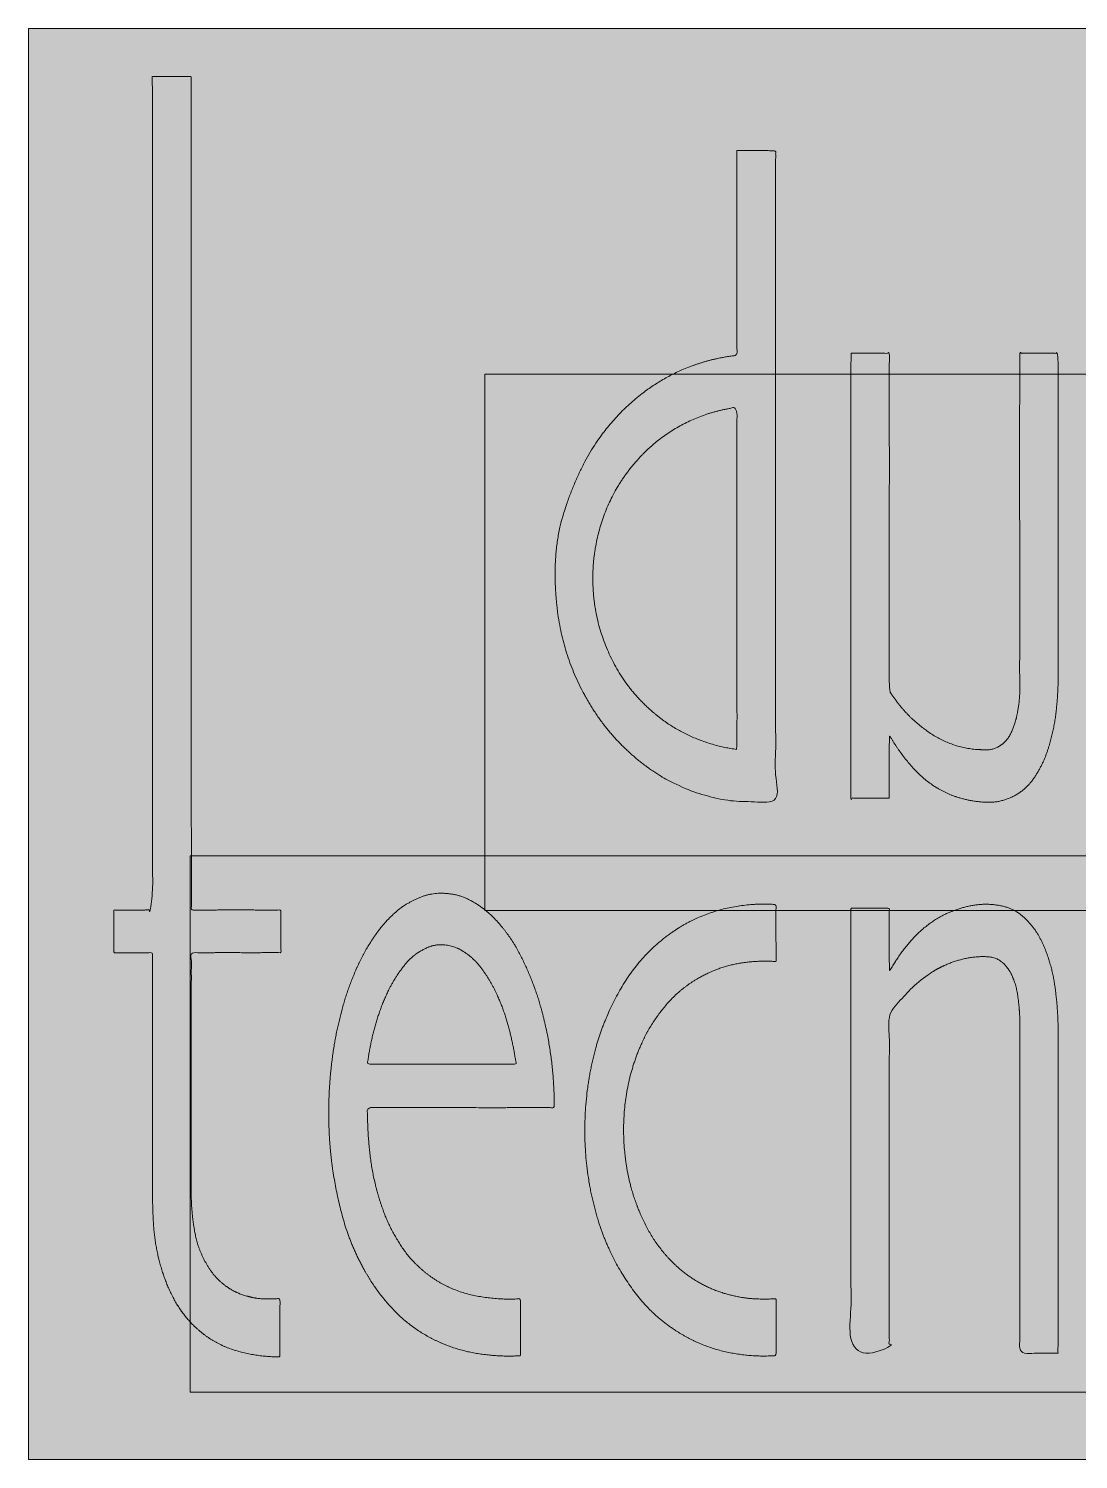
# Model space of a CAD drawing. Header units: millimetres. Extents: x 36 to 196, y -67 to 29.
# Drawn here: x 65.88 to 80.56, y -33.93 to -13.93 of the extents above; entities that cross this region are included whole.
import ezdxf

# ---------------------------------------------------------------- set-up
doc = ezdxf.new("R2010")
doc.units = ezdxf.units.MM
doc.header["$LTSCALE"] = 20
doc.layers.add('Ontwerplaag-1', color=7, linetype='Continuous')

msp = doc.modelspace()

# ---------------------------------------------------------------- hatches: boundary and pattern name
at = {"layer": 'Ontwerplaag-1', "linetype": 'Continuous', "lineweight": 5, "transparency": 33554687}
h = msp.add_hatch(color=256, dxfattribs=at)
h.set_gradient(color1=(255, 0, 0), color2=(255, 0, 0))
h.paths.add_polyline_path([(85.885, -32.992), (68.145, -32.992), (68.145, -25.492), (72.262, -25.492), (72.262, -26.259), (85.885, -26.259), (85.885, -32.992), (93.978, -32.992), (93.978, -25.492), (88.095, -25.492), (88.095, -18.759), (85.885, -18.759), (85.885, -13.931), (65.885, -13.931), (65.885, -33.931), (85.885, -33.931)])
h.paths.add_polyline_path([(85.885, -26.259), (85.885, -25.492), (72.262, -25.492), (72.262, -18.759), (85.885, -18.759), (85.885, -25.492), (88.095, -25.492), (88.095, -26.259)])
at = {"layer": 'Ontwerplaag-1', "linetype": 'Continuous', "lineweight": 0, "true_color": 0xcccccb, "transparency": 33554687}
for points in [[(68.158, -14.607), (68.158, -14.971), (68.158, -16.336), (68.158, -17.7), (68.158, -19.065), (68.158, -20.43), (68.158, -21.794), (68.159, -23.159), (68.159, -24.524), (68.16, -25.889), (68.16, -26.252), (68.199, -26.252), (68.345, -26.252), (68.492, -26.251), (68.639, -26.251), (68.785, -26.251), (68.932, -26.251), (69.079, -26.251), (69.226, -26.252), (69.373, -26.252), (69.412, -26.252), (69.412, -26.847), (69.373, -26.847), (69.226, -26.847), (69.079, -26.848), (68.932, -26.848), (68.785, -26.848), (68.639, -26.848), (68.492, -26.848), (68.345, -26.848), (68.199, -26.849), (68.16, -26.849), (68.16, -26.954), (68.159, -27.349), (68.159, -27.744), (68.158, -28.139), (68.158, -28.534), (68.158, -28.929), (68.158, -29.324), (68.158, -29.719), (68.158, -30.113), (68.158, -30.219), (68.158, -30.253), (68.159, -30.384), (68.169, -30.514), (68.187, -30.641), (68.213, -30.766), (68.247, -30.889), (68.289, -31.01), (68.339, -31.129), (68.398, -31.245), (68.418, -31.275), (68.429, -31.292), (68.478, -31.353), (68.531, -31.41), (68.588, -31.462), (68.648, -31.508), (68.712, -31.55), (68.78, -31.587), (68.852, -31.619), (68.928, -31.646), (68.948, -31.651), (68.962, -31.655), (69.014, -31.665), (69.066, -31.673), (69.119, -31.68), (69.172, -31.685), (69.225, -31.688), (69.278, -31.689), (69.331, -31.688), (69.385, -31.686), (69.399, -31.685), (69.399, -31.71), (69.399, -31.805), (69.399, -31.901), (69.398, -31.996), (69.398, -32.091), (69.398, -32.186), (69.398, -32.281), (69.398, -32.377), (69.397, -32.472), (69.397, -32.497), (69.36, -32.497), (69.216, -32.491), (69.075, -32.475), (68.939, -32.449), (68.806, -32.412), (68.677, -32.366), (68.551, -32.309), (68.43, -32.243), (68.312, -32.166), (68.283, -32.142), (68.256, -32.119), (68.163, -32.023), (68.078, -31.922), (68.001, -31.817), (67.932, -31.707), (67.87, -31.594), (67.816, -31.476), (67.769, -31.354), (67.731, -31.227), (67.722, -31.194), (67.712, -31.158), (67.686, -31.023), (67.664, -30.887), (67.646, -30.75), (67.632, -30.614), (67.622, -30.477), (67.616, -30.339), (67.614, -30.201), (67.616, -30.063), (67.616, -30.026), (67.616, -29.927), (67.617, -29.554), (67.617, -29.182), (67.617, -28.809), (67.617, -28.437), (67.617, -28.065), (67.617, -27.692), (67.617, -27.32), (67.616, -26.948), (67.616, -26.849), (67.077, -26.849), (67.077, -26.252), (67.094, -26.252), (67.157, -26.252), (67.221, -26.252), (67.284, -26.252), (67.347, -26.251), (67.41, -26.251), (67.474, -26.251), (67.537, -26.251), (67.599, -26.25), (67.616, -26.25), (67.616, -25.939), (67.617, -24.773), (67.617, -23.607), (67.617, -22.441), (67.617, -21.275), (67.617, -20.108), (67.617, -18.942), (67.617, -17.775), (67.616, -16.608), (67.616, -16.297), (67.616, -16.244), (67.617, -16.074), (67.617, -15.915), (67.618, -15.766), (67.618, -15.628), (67.618, -15.501), (67.618, -15.383), (67.618, -15.277), (67.617, -15.181), (67.617, -15.094), (67.616, -15.014), (67.616, -14.941), (67.615, -14.876), (67.615, -14.818), (67.614, -14.768), (67.614, -14.725), (67.613, -14.689), (67.613, -14.66), (67.612, -14.635), (67.612, -14.614), (67.612, -14.599), (67.612, -14.588), (67.611, -14.581), (67.611, -14.58), (67.612, -14.583), (67.612, -14.588), (67.612, -14.592), (67.613, -14.596), (67.615, -14.598), (67.617, -14.6), (67.619, -14.601), (67.621, -14.601), (67.624, -14.6), (67.626, -14.599), (67.628, -14.598), (67.629, -14.598), (67.629, -14.597), (67.628, -14.597), (67.627, -14.597), (67.624, -14.597), (67.621, -14.597), (67.62, -14.597), (67.623, -14.598), (67.631, -14.598), (67.643, -14.598), (67.659, -14.599), (67.68, -14.599), (67.705, -14.599), (67.735, -14.599), (67.767, -14.599), (67.798, -14.6), (67.829, -14.6), (67.859, -14.6), (67.888, -14.6), (67.917, -14.6), (67.945, -14.6), (67.972, -14.6), (67.998, -14.6), (68.022, -14.6), (68.044, -14.6), (68.064, -14.6), (68.081, -14.6), (68.097, -14.6), (68.11, -14.6), (68.121, -14.6), (68.13, -14.6), (68.138, -14.601), (68.144, -14.601), (68.148, -14.601), (68.151, -14.601), (68.152, -14.601), (68.152, -14.602), (68.15, -14.602), (68.148, -14.602), (68.147, -14.603), (68.146, -14.603), (68.147, -14.604), (68.148, -14.604), (68.15, -14.605), (68.153, -14.606)], [(75.786, -15.635), (75.786, -15.707), (75.786, -16.047), (75.785, -16.388), (75.785, -16.728), (75.785, -17.068), (75.785, -17.408), (75.786, -17.748), (75.786, -18.088), (75.786, -18.428), (75.786, -18.499), (75.752, -18.503), (75.591, -18.529), (75.433, -18.565), (75.278, -18.609), (75.128, -18.661), (74.98, -18.723), (74.837, -18.793), (74.697, -18.872), (74.561, -18.96), (74.533, -18.979), (74.493, -19.009), (74.369, -19.109), (74.255, -19.209), (74.15, -19.308), (74.054, -19.407), (73.967, -19.506), (73.889, -19.604), (73.821, -19.701), (73.761, -19.798), (73.708, -19.893), (73.658, -19.987), (73.611, -20.078), (73.568, -20.168), (73.528, -20.255), (73.491, -20.34), (73.458, -20.424), (73.428, -20.505), (73.413, -20.551), (73.39, -20.623), (73.332, -20.86), (73.287, -21.088), (73.256, -21.307), (73.238, -21.516), (73.234, -21.716), (73.243, -21.907), (73.265, -22.088), (73.301, -22.26), (73.345, -22.424), (73.392, -22.581), (73.442, -22.732), (73.495, -22.877), (73.551, -23.015), (73.611, -23.147), (73.673, -23.273), (73.739, -23.392), (73.781, -23.456), (73.808, -23.498), (73.86, -23.571), (73.916, -23.646), (73.977, -23.721), (74.042, -23.797), (74.111, -23.874), (74.184, -23.952), (74.261, -24.031), (74.343, -24.111), (74.431, -24.19), (74.529, -24.266), (74.637, -24.337), (74.755, -24.406), (74.882, -24.471), (75.019, -24.532), (75.165, -24.589), (75.322, -24.644), (75.372, -24.657), (75.395, -24.664), (75.507, -24.688), (75.619, -24.707), (75.732, -24.722), (75.845, -24.733), (75.959, -24.739), (76.073, -24.741), (76.187, -24.738), (76.302, -24.731), (76.326, -24.729), (76.326, -24.502), (76.325, -23.424), (76.325, -22.345), (76.325, -21.266), (76.325, -20.187), (76.326, -19.108), (76.326, -18.029), (76.326, -16.95), (76.327, -15.871), (76.327, -15.643), (76.314, -15.642), (76.25, -15.639), (76.185, -15.637), (76.121, -15.636), (76.057, -15.635), (75.993, -15.634), (75.928, -15.634), (75.864, -15.634), (75.8, -15.635)], [(77.38, -18.468), (77.915, -18.468), (77.915, -18.574), (77.915, -19.13), (77.916, -19.687), (77.916, -20.244), (77.916, -20.8), (77.916, -21.357), (77.915, -21.913), (77.915, -22.47), (77.915, -23.026), (77.915, -23.132), (77.915, -23.138), (77.915, -23.147), (77.917, -23.157), (77.919, -23.167), (77.922, -23.177), (77.926, -23.188), (77.93, -23.199), (77.935, -23.21), (77.941, -23.221), (77.948, -23.233), (77.955, -23.246), (77.963, -23.258), (77.972, -23.272), (77.982, -23.286), (77.992, -23.3), (78.004, -23.315), (78.016, -23.331), (78.018, -23.335), (78.036, -23.358), (78.068, -23.398), (78.104, -23.44), (78.143, -23.483), (78.185, -23.527), (78.23, -23.572), (78.278, -23.619), (78.329, -23.666), (78.384, -23.715), (78.443, -23.763), (78.509, -23.807), (78.582, -23.848), (78.662, -23.885), (78.748, -23.919), (78.842, -23.949), (78.942, -23.975), (79.05, -23.998), (79.08, -24.002), (79.088, -24.003), (79.104, -24.004), (79.12, -24.006), (79.138, -24.008), (79.156, -24.01), (79.176, -24.012), (79.196, -24.013), (79.217, -24.015), (79.24, -24.017), (79.263, -24.018), (79.287, -24.017), (79.312, -24.014), (79.337, -24.008), (79.364, -24), (79.391, -23.99), (79.42, -23.978), (79.449, -23.964), (79.456, -23.959), (79.465, -23.954), (79.504, -23.92), (79.54, -23.884), (79.572, -23.845), (79.601, -23.804), (79.626, -23.76), (79.647, -23.714), (79.664, -23.666), (79.678, -23.615), (79.68, -23.606), (79.686, -23.585), (79.694, -23.547), (79.701, -23.508), (79.708, -23.465), (79.714, -23.421), (79.72, -23.375), (79.724, -23.327), (79.729, -23.276), (79.732, -23.224), (79.735, -23.169), (79.737, -23.11), (79.739, -23.048), (79.74, -22.982), (79.74, -22.913), (79.74, -22.841), (79.739, -22.765), (79.738, -22.686), (79.738, -22.664), (79.738, -22.569), (79.738, -22.068), (79.737, -21.568), (79.737, -21.067), (79.737, -20.566), (79.738, -20.066), (79.738, -19.565), (79.739, -19.064), (79.74, -18.563), (79.74, -18.468), (79.752, -18.468), (79.816, -18.468), (79.879, -18.468), (79.943, -18.468), (80.006, -18.468), (80.07, -18.468), (80.134, -18.468), (80.197, -18.468), (80.261, -18.468), (80.273, -18.468), (80.273, -18.567), (80.274, -19.088), (80.274, -19.609), (80.275, -20.13), (80.275, -20.651), (80.275, -21.172), (80.275, -21.693), (80.275, -22.214), (80.275, -22.735), (80.275, -22.834), (80.276, -22.862), (80.277, -23.012), (80.273, -23.161), (80.262, -23.31), (80.246, -23.457), (80.224, -23.604), (80.196, -23.75), (80.162, -23.896), (80.122, -24.04), (80.112, -24.067), (80.106, -24.083), (80.095, -24.112), (80.082, -24.143), (80.068, -24.174), (80.053, -24.207), (80.037, -24.242), (80.019, -24.278), (80, -24.315), (79.98, -24.354), (79.957, -24.393), (79.93, -24.432), (79.897, -24.47), (79.86, -24.508), (79.819, -24.545), (79.772, -24.582), (79.721, -24.618), (79.666, -24.653), (79.649, -24.662), (79.633, -24.67), (79.601, -24.683), (79.567, -24.695), (79.532, -24.705), (79.494, -24.715), (79.454, -24.723), (79.411, -24.731), (79.367, -24.737), (79.32, -24.742), (79.272, -24.745), (79.22, -24.745), (79.166, -24.741), (79.109, -24.734), (79.05, -24.724), (78.988, -24.71), (78.924, -24.692), (78.857, -24.672), (78.84, -24.666), (78.811, -24.656), (78.762, -24.634), (78.712, -24.61), (78.66, -24.582), (78.607, -24.551), (78.553, -24.517), (78.498, -24.479), (78.441, -24.439), (78.383, -24.395), (78.325, -24.347), (78.267, -24.292), (78.21, -24.231), (78.153, -24.164), (78.097, -24.09), (78.041, -24.011), (77.986, -23.924), (77.931, -23.832), (77.917, -23.807), (77.917, -23.827), (77.916, -23.932), (77.915, -24.037), (77.915, -24.142), (77.914, -24.247), (77.914, -24.352), (77.914, -24.457), (77.914, -24.562), (77.915, -24.667), (77.915, -24.687), (77.903, -24.687), (77.839, -24.688), (77.775, -24.688), (77.711, -24.688), (77.647, -24.688), (77.583, -24.689), (77.519, -24.689), (77.455, -24.689), (77.39, -24.689), (77.378, -24.689), (77.378, -24.548), (77.378, -23.966), (77.379, -23.419), (77.379, -22.907), (77.379, -22.43), (77.379, -21.988), (77.379, -21.581), (77.379, -21.21), (77.379, -20.873), (77.379, -20.569), (77.379, -20.297), (77.379, -20.056), (77.379, -19.847), (77.379, -19.669), (77.379, -19.522), (77.379, -19.407), (77.379, -19.323), (77.379, -19.254), (77.38, -19.182), (77.38, -19.109), (77.38, -19.033), (77.38, -18.955), (77.38, -18.875), (77.38, -18.793), (77.38, -18.709), (77.38, -18.63), (77.38, -18.563), (77.38, -18.509), (77.38, -18.468), (77.38, -18.439), (77.38, -18.422), (77.38, -18.418), (77.38, -18.426), (77.38, -18.44), (77.38, -18.451), (77.38, -18.461), (77.38, -18.468), (77.38, -18.473), (77.38, -18.476), (77.38, -18.476), (77.38, -18.475), (77.38, -18.473), (77.38, -18.471), (77.38, -18.469), (77.38, -18.468), (77.38, -18.468), (77.38, -18.467), (77.38, -18.468), (77.38, -18.468), (77.38, -18.469), (77.38, -18.47), (77.38, -18.47), (77.38, -18.47), (77.38, -18.47), (77.38, -18.469), (77.38, -18.469)], [(71.491, -31.365), (71.469, -31.35), (71.432, -31.319), (71.394, -31.286), (71.356, -31.25), (71.316, -31.212), (71.276, -31.17), (71.235, -31.127), (71.194, -31.08), (71.152, -31.03), (71.109, -30.977), (71.068, -30.919), (71.028, -30.855), (70.989, -30.786), (70.951, -30.712), (70.914, -30.633), (70.878, -30.548), (70.844, -30.459), (70.835, -30.434), (70.824, -30.403), (70.774, -30.237), (70.732, -30.07), (70.696, -29.902), (70.667, -29.732), (70.645, -29.562), (70.63, -29.391), (70.622, -29.219), (70.621, -29.046), (70.621, -29.013), (70.68, -29.013), (70.992, -29.013), (71.303, -29.014), (71.615, -29.014), (71.927, -29.014), (72.238, -29.014), (72.55, -29.014), (72.861, -29.013), (73.173, -29.013), (73.232, -29.013), (73.232, -28.977), (73.227, -28.79), (73.216, -28.603), (73.198, -28.417), (73.174, -28.231), (73.143, -28.047), (73.106, -27.863), (73.062, -27.681), (73.012, -27.499), (73.001, -27.465), (72.992, -27.437), (72.975, -27.388), (72.957, -27.337), (72.936, -27.283), (72.915, -27.227), (72.892, -27.168), (72.867, -27.107), (72.841, -27.044), (72.813, -26.978), (72.782, -26.91), (72.745, -26.84), (72.703, -26.768), (72.655, -26.694), (72.601, -26.619), (72.542, -26.542), (72.478, -26.462), (72.407, -26.381), (72.387, -26.36), (72.375, -26.348), (72.352, -26.326), (72.326, -26.303), (72.299, -26.28), (72.271, -26.256), (72.24, -26.231), (72.207, -26.206), (72.173, -26.18), (72.137, -26.154), (72.098, -26.128), (72.054, -26.105), (72.007, -26.085), (71.957, -26.066), (71.902, -26.051), (71.843, -26.037), (71.78, -26.027), (71.714, -26.018), (71.695, -26.018), (71.679, -26.017), (71.65, -26.017), (71.62, -26.019), (71.588, -26.022), (71.555, -26.026), (71.521, -26.032), (71.485, -26.039), (71.447, -26.047), (71.409, -26.056), (71.369, -26.068), (71.328, -26.083), (71.286, -26.101), (71.243, -26.123), (71.199, -26.148), (71.154, -26.176), (71.108, -26.208), (71.061, -26.243), (71.048, -26.252), (71.034, -26.264), (70.963, -26.332), (70.895, -26.402), (70.83, -26.475), (70.77, -26.551), (70.712, -26.629), (70.658, -26.71), (70.608, -26.793), (70.561, -26.879), (70.553, -26.895), (70.539, -26.921), (70.475, -27.061), (70.415, -27.203), (70.361, -27.346), (70.312, -27.491), (70.268, -27.637), (70.229, -27.785), (70.195, -27.934), (70.166, -28.085), (70.161, -28.114), (70.155, -28.147), (70.131, -28.319), (70.111, -28.491), (70.096, -28.663), (70.087, -28.836), (70.082, -29.009), (70.082, -29.183), (70.087, -29.356), (70.097, -29.53), (70.099, -29.563), (70.103, -29.607), (70.111, -29.686), (70.121, -29.768), (70.133, -29.855), (70.146, -29.946), (70.161, -30.041), (70.178, -30.14), (70.196, -30.243), (70.215, -30.351), (70.24, -30.462), (70.272, -30.578), (70.312, -30.699), (70.36, -30.825), (70.415, -30.955), (70.479, -31.089), (70.55, -31.228), (70.629, -31.372), (70.652, -31.41), (70.667, -31.434), (70.75, -31.556), (70.839, -31.673), (70.935, -31.783), (71.038, -31.886), (71.147, -31.984), (71.263, -32.074), (71.385, -32.159), (71.514, -32.237), (71.539, -32.25), (71.565, -32.263), (71.704, -32.321), (71.844, -32.37), (71.987, -32.411), (72.132, -32.443), (72.279, -32.466), (72.427, -32.481), (72.578, -32.487), (72.731, -32.484), (72.759, -32.482), (72.759, -32.464), (72.76, -32.369), (72.76, -32.275), (72.76, -32.18), (72.76, -32.084), (72.76, -31.989), (72.76, -31.894), (72.759, -31.799), (72.759, -31.703), (72.759, -31.685), (72.729, -31.687), (72.674, -31.689), (72.616, -31.689), (72.556, -31.688), (72.492, -31.686), (72.425, -31.683), (72.356, -31.678), (72.283, -31.672), (72.207, -31.665), (72.129, -31.654), (72.048, -31.636), (71.965, -31.611), (71.88, -31.579), (71.792, -31.541), (71.702, -31.495), (71.61, -31.443), (71.515, -31.383)], [(74.875, -26.566), (74.903, -26.546), (74.956, -26.512), (75.013, -26.479), (75.074, -26.446), (75.138, -26.413), (75.207, -26.38), (75.279, -26.347), (75.356, -26.314), (75.436, -26.281), (75.521, -26.25), (75.613, -26.225), (75.711, -26.204), (75.816, -26.188), (75.926, -26.177), (76.044, -26.171), (76.167, -26.17), (76.297, -26.173), (76.332, -26.176), (76.332, -26.194), (76.331, -26.289), (76.331, -26.385), (76.331, -26.48), (76.331, -26.575), (76.331, -26.67), (76.331, -26.764), (76.332, -26.859), (76.332, -26.954), (76.332, -26.972), (76.309, -26.97), (76.184, -26.966), (76.062, -26.97), (75.94, -26.981), (75.821, -26.999), (75.703, -27.025), (75.586, -27.058), (75.471, -27.098), (75.357, -27.145), (75.337, -27.156), (75.31, -27.169), (75.263, -27.196), (75.216, -27.226), (75.166, -27.258), (75.116, -27.294), (75.064, -27.332), (75.012, -27.374), (74.957, -27.418), (74.902, -27.466), (74.846, -27.518), (74.791, -27.576), (74.738, -27.64), (74.685, -27.71), (74.633, -27.787), (74.582, -27.87), (74.531, -27.959), (74.482, -28.054), (74.47, -28.08), (74.45, -28.122), (74.42, -28.198), (74.39, -28.28), (74.361, -28.366), (74.333, -28.457), (74.306, -28.552), (74.28, -28.653), (74.255, -28.759), (74.231, -28.869), (74.211, -28.985), (74.198, -29.108), (74.192, -29.238), (74.194, -29.376), (74.203, -29.52), (74.219, -29.671), (74.242, -29.829), (74.272, -29.995), (74.283, -30.039), (74.29, -30.068), (74.304, -30.121), (74.32, -30.176), (74.338, -30.234), (74.358, -30.295), (74.38, -30.357), (74.403, -30.423), (74.429, -30.491), (74.456, -30.561), (74.488, -30.634), (74.526, -30.708), (74.571, -30.783), (74.622, -30.86), (74.68, -30.939), (74.745, -31.019), (74.816, -31.1), (74.894, -31.183), (74.916, -31.205), (74.932, -31.22), (75.022, -31.296), (75.115, -31.366), (75.211, -31.429), (75.312, -31.485), (75.416, -31.536), (75.524, -31.579), (75.635, -31.616), (75.751, -31.647), (75.773, -31.651), (75.785, -31.654), (75.851, -31.665), (75.918, -31.674), (75.984, -31.681), (76.051, -31.686), (76.117, -31.689), (76.185, -31.69), (76.252, -31.689), (76.319, -31.686), (76.332, -31.685), (76.332, -32.48), (76.302, -32.482), (76.247, -32.484), (76.189, -32.485), (76.128, -32.484), (76.065, -32.482), (75.999, -32.478), (75.929, -32.474), (75.857, -32.468), (75.782, -32.46), (75.704, -32.45), (75.622, -32.433), (75.538, -32.411), (75.451, -32.383), (75.361, -32.35), (75.268, -32.311), (75.172, -32.266), (75.073, -32.216), (75.046, -32.201), (75.008, -32.179), (74.873, -32.087), (74.749, -31.995), (74.636, -31.902), (74.534, -31.809), (74.442, -31.715), (74.361, -31.621), (74.291, -31.527), (74.231, -31.432), (74.178, -31.338), (74.129, -31.248), (74.084, -31.16), (74.041, -31.076), (74.003, -30.995), (73.967, -30.917), (73.935, -30.842), (73.907, -30.771), (73.893, -30.731), (73.873, -30.675), (73.843, -30.575), (73.814, -30.468), (73.787, -30.356), (73.761, -30.237), (73.736, -30.112), (73.712, -29.982), (73.69, -29.845), (73.669, -29.702), (73.654, -29.552), (73.647, -29.394), (73.649, -29.227), (73.659, -29.051), (73.679, -28.867), (73.707, -28.674), (73.744, -28.473), (73.79, -28.263), (73.805, -28.207), (73.817, -28.164), (73.846, -28.067), (73.877, -27.973), (73.91, -27.881), (73.945, -27.791), (73.982, -27.703), (74.021, -27.617), (74.061, -27.534), (74.103, -27.452), (74.146, -27.374), (74.189, -27.301), (74.23, -27.233), (74.272, -27.17), (74.313, -27.111), (74.354, -27.057), (74.394, -27.009), (74.433, -26.965), (74.472, -26.925), (74.507, -26.888), (74.539, -26.855), (74.568, -26.825), (74.595, -26.799), (74.618, -26.775), (74.639, -26.756), (74.657, -26.739), (74.673, -26.724), (74.691, -26.709), (74.709, -26.693), (74.728, -26.678), (74.748, -26.662), (74.768, -26.646), (74.789, -26.629), (74.811, -26.613), (74.832, -26.597), (74.85, -26.584), (74.864, -26.574), (74.875, -26.566), (74.882, -26.56), (74.887, -26.557), (74.888, -26.556), (74.886, -26.558), (74.882, -26.56), (74.879, -26.562), (74.877, -26.564), (74.875, -26.565), (74.875, -26.566), (74.874, -26.566), (74.875, -26.566), (74.876, -26.565), (74.877, -26.564), (74.878, -26.563), (74.878, -26.563), (74.878, -26.563), (74.878, -26.563), (74.877, -26.564), (74.876, -26.564)], [(78.643, -26.337), (78.661, -26.328), (78.693, -26.312), (78.727, -26.297), (78.763, -26.281), (78.802, -26.266), (78.842, -26.25), (78.885, -26.235), (78.93, -26.219), (78.977, -26.204), (79.027, -26.19), (79.08, -26.18), (79.137, -26.173), (79.197, -26.169), (79.26, -26.17), (79.326, -26.173), (79.396, -26.18), (79.469, -26.191), (79.489, -26.195), (79.507, -26.199), (79.538, -26.209), (79.569, -26.221), (79.602, -26.235), (79.635, -26.251), (79.669, -26.269), (79.704, -26.29), (79.739, -26.312), (79.775, -26.337), (79.812, -26.365), (79.847, -26.397), (79.881, -26.433), (79.915, -26.474), (79.947, -26.518), (79.979, -26.567), (80.009, -26.62), (80.039, -26.677), (80.046, -26.692), (80.058, -26.718), (80.077, -26.765), (80.096, -26.814), (80.115, -26.866), (80.133, -26.922), (80.151, -26.98), (80.168, -27.041), (80.185, -27.104), (80.202, -27.171), (80.218, -27.241), (80.231, -27.316), (80.243, -27.396), (80.253, -27.48), (80.261, -27.569), (80.268, -27.662), (80.272, -27.76), (80.275, -27.862), (80.275, -27.89), (80.275, -27.993), (80.275, -28.537), (80.275, -29.081), (80.275, -29.624), (80.275, -30.168), (80.274, -30.712), (80.274, -31.255), (80.274, -31.799), (80.273, -32.343), (80.273, -32.446), (80.261, -32.446), (80.197, -32.446), (80.134, -32.446), (80.07, -32.446), (80.006, -32.447), (79.943, -32.447), (79.879, -32.447), (79.816, -32.448), (79.752, -32.448), (79.74, -32.448), (79.74, -32.341), (79.739, -31.78), (79.738, -31.218), (79.738, -30.657), (79.737, -30.095), (79.737, -29.534), (79.737, -28.972), (79.737, -28.41), (79.738, -27.849), (79.738, -27.742), (79.737, -27.728), (79.735, -27.653), (79.729, -27.579), (79.719, -27.505), (79.707, -27.432), (79.69, -27.36), (79.671, -27.288), (79.647, -27.217), (79.621, -27.147), (79.614, -27.135), (79.61, -27.127), (79.603, -27.113), (79.594, -27.099), (79.584, -27.084), (79.573, -27.068), (79.561, -27.053), (79.549, -27.036), (79.535, -27.019), (79.521, -27.002), (79.504, -26.985), (79.485, -26.97), (79.464, -26.956), (79.441, -26.943), (79.415, -26.932), (79.386, -26.922), (79.355, -26.914), (79.322, -26.907), (79.313, -26.906), (79.299, -26.905), (79.227, -26.904), (79.155, -26.907), (79.084, -26.914), (79.014, -26.924), (78.944, -26.938), (78.876, -26.956), (78.807, -26.977), (78.74, -27.003), (78.728, -27.008), (78.707, -27.017), (78.601, -27.071), (78.5, -27.132), (78.404, -27.198), (78.313, -27.269), (78.226, -27.346), (78.145, -27.428), (78.068, -27.516), (77.996, -27.61), (77.983, -27.628), (77.981, -27.631), (77.968, -27.647), (77.956, -27.664), (77.945, -27.682), (77.936, -27.7), (77.929, -27.719), (77.922, -27.739), (77.918, -27.759), (77.914, -27.78), (77.915, -27.784), (77.915, -32.446), (77.378, -32.446), (77.378, -26.227), (77.39, -26.227), (77.455, -26.227), (77.519, -26.226), (77.583, -26.226), (77.647, -26.226), (77.711, -26.226), (77.775, -26.226), (77.839, -26.227), (77.903, -26.227), (77.915, -26.227), (77.915, -26.247), (77.915, -26.352), (77.914, -26.457), (77.914, -26.563), (77.914, -26.668), (77.915, -26.773), (77.915, -26.878), (77.916, -26.982), (77.917, -27.087), (77.917, -27.107), (77.929, -27.086), (77.956, -27.039), (77.985, -26.993), (78.015, -26.947), (78.045, -26.902), (78.077, -26.857), (78.11, -26.813), (78.144, -26.769), (78.178, -26.726), (78.213, -26.684), (78.247, -26.645), (78.281, -26.609), (78.313, -26.576), (78.345, -26.546), (78.377, -26.518), (78.407, -26.493), (78.437, -26.471), (78.466, -26.451), (78.492, -26.433), (78.516, -26.417), (78.539, -26.402), (78.559, -26.388), (78.577, -26.377), (78.593, -26.367), (78.607, -26.358), (78.619, -26.352), (78.629, -26.346), (78.637, -26.341), (78.644, -26.337), (78.648, -26.334), (78.651, -26.333), (78.651, -26.332), (78.65, -26.333), (78.649, -26.334), (78.647, -26.335), (78.646, -26.336), (78.644, -26.337), (78.644, -26.337), (78.643, -26.337), (78.643, -26.338), (78.643, -26.338), (78.643, -26.338), (78.643, -26.338), (78.643, -26.338), (78.643, -26.338), (78.643, -26.337), (78.643, -26.337), (78.643, -26.337)]]:
    msp.add_hatch(color=254, dxfattribs=at).paths.add_polyline_path(points)

# ---------------------------------------------------------------- linework, layer by layer
at = {"layer": 'Ontwerplaag-1', "color": 7, "linetype": 'Continuous', "lineweight": 5, "transparency": 33554687}
for p, q in [((65.885, -33.931), (65.885, -13.931)), ((65.885, -13.931), (85.885, -13.931)), ((85.885, -33.931), (65.885, -33.931))]:
    msp.add_line(p, q, dxfattribs=at)
at = {"layer": 'Ontwerplaag-1', "color": 7, "linetype": 'Continuous', "lineweight": 5, "transparency": 33554687, "flags": 128}
for points in [[(65.885, -13.931), (65.885, -33.931), (65.885, -33.931), (85.885, -33.931), (85.885, -33.931), (85.885, -13.931), (85.885, -13.931), (65.885, -13.931)], [(65.885, -13.931), (65.885, -33.931), (85.885, -33.931), (85.885, -13.931)], [(65.885, -33.931), (65.885, -13.931), (85.885, -13.931), (85.885, -33.931)], [(72.262, -26.259), (88.095, -26.259), (88.095, -26.259), (88.095, -18.759), (88.095, -18.759), (72.262, -18.759), (72.262, -18.759), (72.262, -26.259)], [(68.145, -32.992), (93.978, -32.992), (93.978, -32.992), (93.978, -25.492), (93.978, -25.492), (68.145, -25.492), (68.145, -25.492), (68.145, -32.992)]]:
    msp.add_lwpolyline(points, close=True, dxfattribs=at)
at = {"layer": 'Ontwerplaag-1', "color": 7, "linetype": 'Continuous', "lineweight": 5, "transparency": 33554687}
for points, knots in [([(68.158, -14.607), (68.158, -17.518), (68.158, -23.341), (68.16, -26.252), (68.472, -26.251), (69.099, -26.251), (69.412, -26.252), (69.412, -26.55), (69.412, -26.847), (69.099, -26.848), (68.472, -26.847), (68.16, -26.849), (68.158, -27.691), (68.158, -29.376), (68.158, -30.219), (68.159, -30.49), (68.261, -31.041), (68.418, -31.275), (68.508, -31.411), (68.783, -31.61), (68.948, -31.651), (69.057, -31.683), (69.285, -31.69), (69.399, -31.685), (69.398, -31.888), (69.399, -32.294), (69.397, -32.497), (69.1, -32.5), (68.511, -32.334), (68.283, -32.142), (68.064, -31.959), (67.791, -31.461), (67.722, -31.194), (67.644, -30.908), (67.613, -30.32), (67.616, -30.026), (67.616, -29.231), (67.618, -27.642), (67.616, -26.849), (67.346, -26.849), (67.077, -26.849), (67.077, -26.551), (67.077, -26.252), (67.212, -26.251), (67.482, -26.252), (67.616, -26.25), (67.618, -23.763), (67.616, -18.786), (67.616, -16.297), (67.615, -15.872), (67.62, -15.024), (67.612, -14.599), (67.615, -14.599), (67.619, -14.599), (67.75, -14.6), (68.017, -14.599), (68.149, -14.601)], [0, 0, 0, 0.142518, 0.285036, 0.285036, 0.300304, 0.315571, 0.315571, 0.330044, 0.330044, 0.345311, 0.360579, 0.360579, 0.401829, 0.443079, 0.443079, 0.456363, 0.469647, 0.469647, 0.477397, 0.485148, 0.485148, 0.490295, 0.495442, 0.495442, 0.504601, 0.513759, 0.513759, 0.52717, 0.54058, 0.54058, 0.553446, 0.566312, 0.566312, 0.580152, 0.593993, 0.593993, 0.631478, 0.668963, 0.668963, 0.681709, 0.681709, 0.695795, 0.695795, 0.702197, 0.708599, 0.708599, 0.827599, 0.946599, 0.946599, 0.966919, 0.98724, 0.98724, 0.987404, 0.987404, 0.993702, 1, 1, 1]), ([(68.158, -14.607), (68.158, -17.518), (68.158, -23.341), (68.16, -26.252), (68.472, -26.251), (69.099, -26.251), (69.412, -26.252), (69.412, -26.55), (69.412, -26.847), (69.099, -26.848), (68.472, -26.847), (68.16, -26.849), (68.158, -27.691), (68.158, -29.376), (68.158, -30.219), (68.159, -30.49), (68.261, -31.041), (68.418, -31.275), (68.508, -31.411), (68.783, -31.61), (68.948, -31.651), (69.057, -31.683), (69.285, -31.69), (69.399, -31.685), (69.398, -31.888), (69.399, -32.294), (69.397, -32.497), (69.1, -32.5), (68.511, -32.334), (68.283, -32.142), (68.064, -31.959), (67.791, -31.461), (67.722, -31.194), (67.644, -30.908), (67.613, -30.32), (67.616, -30.026), (67.616, -29.231), (67.618, -27.642), (67.616, -26.849), (67.346, -26.849), (67.077, -26.849), (67.077, -26.551), (67.077, -26.252), (67.212, -26.251), (67.482, -26.252), (67.616, -26.25), (67.618, -23.763), (67.616, -18.786), (67.616, -16.297), (67.615, -15.872), (67.62, -15.024), (67.612, -14.599), (67.615, -14.599), (67.619, -14.599), (67.75, -14.6), (68.017, -14.599), (68.149, -14.601), (68.153, -14.604), (68.158, -14.607)], [0, 0, 0, 0.142483, 0.284965, 0.284965, 0.300229, 0.315493, 0.315493, 0.329962, 0.329962, 0.345226, 0.360489, 0.360489, 0.401729, 0.442969, 0.442969, 0.45625, 0.46953, 0.46953, 0.477279, 0.485028, 0.485028, 0.490174, 0.495319, 0.495319, 0.504476, 0.513632, 0.513632, 0.527039, 0.540446, 0.540446, 0.553309, 0.566172, 0.566172, 0.580009, 0.593846, 0.593846, 0.631322, 0.668797, 0.668797, 0.68154, 0.68154, 0.695622, 0.695622, 0.702023, 0.708424, 0.708424, 0.827394, 0.946365, 0.946365, 0.96668, 0.986995, 0.986995, 0.987159, 0.987159, 0.993456, 0.999752, 0.999752, 1, 1, 1]), ([(75.786, -15.635), (75.784, -16.352), (75.786, -17.784), (75.786, -18.499), (75.446, -18.534), (74.806, -18.781), (74.533, -18.979), (74.129, -19.27), (73.561, -20.09), (73.182, -21.27), (73.365, -22.813), (73.781, -23.456), (74.051, -23.878), (74.87, -24.521), (75.372, -24.657), (75.603, -24.724), (76.086, -24.747), (76.326, -24.729), (76.327, -22.459), (76.324, -17.916), (76.327, -15.643), (76.192, -15.631), (75.922, -15.638), (75.786, -15.635)], [0, 0, 0, 0.087534, 0.175069, 0.175069, 0.216878, 0.258687, 0.258687, 0.320515, 0.382343, 0.444171, 0.505999, 0.505999, 0.546479, 0.586959, 0.586959, 0.60571, 0.62446, 0.62446, 0.801645, 0.978831, 0.978831, 0.989416, 1, 1, 1]), ([(75.786, -15.635), (75.784, -16.352), (75.786, -17.784), (75.786, -18.499), (75.446, -18.534), (74.806, -18.781), (74.533, -18.979), (74.129, -19.27), (73.561, -20.09), (73.182, -21.27), (73.365, -22.813), (73.781, -23.456), (74.051, -23.878), (74.87, -24.521), (75.372, -24.657), (75.603, -24.724), (76.086, -24.747), (76.326, -24.729), (76.327, -22.459), (76.324, -17.916), (76.327, -15.643), (76.192, -15.631), (75.922, -15.638), (75.786, -15.635)], [0, 0, 0, 0.087534, 0.175069, 0.175069, 0.216878, 0.258687, 0.258687, 0.320515, 0.382343, 0.444171, 0.505999, 0.505999, 0.546479, 0.586959, 0.586959, 0.60571, 0.62446, 0.62446, 0.801645, 0.978831, 0.978831, 0.989416, 1, 1, 1]), ([(77.38, -18.468), (77.648, -18.468), (77.915, -18.468), (77.916, -19.634), (77.915, -21.966), (77.915, -23.132), (77.912, -23.193), (77.987, -23.288), (78.018, -23.335), (78.206, -23.588), (78.752, -23.96), (79.08, -24.002), (79.173, -24.011), (79.373, -24.013), (79.456, -23.959), (79.55, -23.901), (79.654, -23.708), (79.68, -23.606), (79.742, -23.376), (79.736, -22.901), (79.738, -22.664), (79.739, -21.616), (79.735, -19.516), (79.74, -18.468), (79.874, -18.469), (80.139, -18.468), (80.273, -18.468), (80.276, -19.559), (80.273, -21.742), (80.275, -22.834), (80.282, -23.145), (80.216, -23.771), (80.112, -24.067), (80.048, -24.243), (79.828, -24.57), (79.649, -24.662), (79.463, -24.757), (79.033, -24.731), (78.84, -24.666), (78.527, -24.555), (78.071, -24.083), (77.917, -23.807), (77.914, -24.027), (77.915, -24.467), (77.915, -24.687), (77.781, -24.689), (77.513, -24.688), (77.378, -24.689), (77.38, -23.134), (77.378, -20.023), (77.38, -18.468)], [0, 0, 0, 0.017918, 0.017918, 0.096062, 0.174207, 0.174207, 0.178256, 0.182305, 0.182305, 0.20472, 0.227136, 0.227136, 0.233551, 0.239967, 0.239967, 0.247144, 0.254322, 0.254322, 0.27067, 0.287018, 0.287018, 0.359477, 0.431937, 0.431937, 0.44119, 0.450443, 0.450443, 0.525876, 0.60131, 0.60131, 0.622812, 0.644315, 0.644315, 0.657127, 0.66994, 0.66994, 0.683298, 0.696656, 0.696656, 0.718364, 0.740071, 0.740071, 0.755215, 0.770359, 0.770359, 0.77954, 0.788721, 0.788721, 0.894361, 1, 1, 1]), ([(77.38, -18.468), (77.648, -18.468), (77.915, -18.468), (77.916, -19.634), (77.915, -21.966), (77.915, -23.132), (77.912, -23.193), (77.987, -23.288), (78.018, -23.335), (78.206, -23.588), (78.752, -23.96), (79.08, -24.002), (79.173, -24.011), (79.373, -24.013), (79.456, -23.959), (79.55, -23.901), (79.654, -23.708), (79.68, -23.606), (79.742, -23.376), (79.736, -22.901), (79.738, -22.664), (79.739, -21.616), (79.735, -19.516), (79.74, -18.468), (79.874, -18.469), (80.139, -18.468), (80.273, -18.468), (80.276, -19.559), (80.273, -21.742), (80.275, -22.834), (80.282, -23.145), (80.216, -23.771), (80.112, -24.067), (80.048, -24.243), (79.828, -24.57), (79.649, -24.662), (79.463, -24.757), (79.033, -24.731), (78.84, -24.666), (78.527, -24.555), (78.071, -24.083), (77.917, -23.807), (77.914, -24.027), (77.915, -24.467), (77.915, -24.687), (77.781, -24.689), (77.513, -24.688), (77.378, -24.689), (77.38, -23.134), (77.378, -20.023), (77.38, -18.468)], [0, 0, 0, 0.017918, 0.017918, 0.096062, 0.174207, 0.174207, 0.178256, 0.182305, 0.182305, 0.20472, 0.227136, 0.227136, 0.233551, 0.239967, 0.239967, 0.247144, 0.254322, 0.254322, 0.27067, 0.287018, 0.287018, 0.359477, 0.431937, 0.431937, 0.44119, 0.450443, 0.450443, 0.525876, 0.60131, 0.60131, 0.622812, 0.644315, 0.644315, 0.657127, 0.66994, 0.66994, 0.683298, 0.696656, 0.696656, 0.718364, 0.740071, 0.740071, 0.755215, 0.770359, 0.770359, 0.77954, 0.788721, 0.788721, 0.894361, 1, 1, 1]), ([(75.781, -24.006), (75.456, -23.963), (74.853, -23.696), (74.61, -23.483), (74.208, -23.139), (73.775, -22.163), (73.772, -21.649), (73.763, -21.186), (74.09, -20.292), (74.41, -19.944), (74.671, -19.652), (75.386, -19.277), (75.784, -19.225), (75.787, -20.128), (75.784, -21.933), (75.786, -22.834), (75.784, -23.128), (75.788, -23.714), (75.781, -24.006)], [0, 0, 0, 0.055561, 0.111122, 0.111122, 0.20229, 0.293457, 0.293457, 0.375618, 0.457779, 0.457779, 0.525813, 0.593846, 0.593846, 0.747043, 0.90024, 0.90024, 0.95012, 1, 1, 1]), ([(75.781, -24.006), (75.456, -23.963), (74.853, -23.696), (74.61, -23.483), (74.208, -23.139), (73.775, -22.163), (73.772, -21.649), (73.763, -21.186), (74.09, -20.292), (74.41, -19.944), (74.671, -19.652), (75.386, -19.277), (75.784, -19.225), (75.787, -20.128), (75.784, -21.933), (75.786, -22.834), (75.784, -23.128), (75.788, -23.714), (75.781, -24.006)], [0, 0, 0, 0.055561, 0.111122, 0.111122, 0.20229, 0.293457, 0.293457, 0.375618, 0.457779, 0.457779, 0.525813, 0.593846, 0.593846, 0.747043, 0.90024, 0.90024, 0.95012, 1, 1, 1]), ([(71.491, -31.365), (71.253, -31.191), (70.93, -30.703), (70.835, -30.434), (70.712, -30.092), (70.618, -29.373), (70.621, -29.013), (71.273, -29.013), (72.58, -29.015), (73.232, -29.013), (73.234, -28.621), (73.118, -27.841), (73.001, -27.465), (72.902, -27.165), (72.611, -26.592), (72.387, -26.36), (72.251, -26.222), (71.897, -26.026), (71.695, -26.018), (71.517, -26.008), (71.184, -26.145), (71.048, -26.252), (70.89, -26.384), (70.647, -26.716), (70.553, -26.895), (70.404, -27.183), (70.216, -27.798), (70.161, -28.114), (70.1, -28.473), (70.07, -29.2), (70.099, -29.563), (70.141, -30.044), (70.393, -30.991), (70.652, -31.41), (70.812, -31.67), (71.258, -32.109), (71.539, -32.25), (71.818, -32.393), (72.445, -32.5), (72.759, -32.482), (72.761, -32.284), (72.759, -31.885), (72.759, -31.685), (72.427, -31.707), (71.76, -31.564), (71.491, -31.365)], [0, 0, 0, 0.02938, 0.05876, 0.05876, 0.096317, 0.133874, 0.133874, 0.201846, 0.269818, 0.269818, 0.310662, 0.351507, 0.351507, 0.384293, 0.417078, 0.417078, 0.436759, 0.45644, 0.45644, 0.473861, 0.491281, 0.491281, 0.511992, 0.532703, 0.532703, 0.56579, 0.598877, 0.598877, 0.636462, 0.674046, 0.674046, 0.72373, 0.773415, 0.773415, 0.804225, 0.835035, 0.835035, 0.865792, 0.89655, 0.89655, 0.915973, 0.935395, 0.935395, 0.967698, 1, 1, 1]), ([(71.491, -31.365), (71.253, -31.191), (70.93, -30.703), (70.835, -30.434), (70.712, -30.092), (70.618, -29.373), (70.621, -29.013), (71.273, -29.013), (72.58, -29.015), (73.232, -29.013), (73.234, -28.621), (73.118, -27.841), (73.001, -27.465), (72.902, -27.165), (72.611, -26.592), (72.387, -26.36), (72.251, -26.222), (71.897, -26.026), (71.695, -26.018), (71.517, -26.008), (71.184, -26.145), (71.048, -26.252), (70.89, -26.384), (70.647, -26.716), (70.553, -26.895), (70.404, -27.183), (70.216, -27.798), (70.161, -28.114), (70.1, -28.473), (70.07, -29.2), (70.099, -29.563), (70.141, -30.044), (70.393, -30.991), (70.652, -31.41), (70.812, -31.67), (71.258, -32.109), (71.539, -32.25), (71.818, -32.393), (72.445, -32.5), (72.759, -32.482), (72.761, -32.284), (72.759, -31.885), (72.759, -31.685), (72.427, -31.707), (71.76, -31.564), (71.491, -31.365)], [0, 0, 0, 0.02938, 0.05876, 0.05876, 0.096317, 0.133874, 0.133874, 0.201846, 0.269818, 0.269818, 0.310662, 0.351507, 0.351507, 0.384293, 0.417078, 0.417078, 0.436759, 0.45644, 0.45644, 0.473861, 0.491281, 0.491281, 0.511992, 0.532703, 0.532703, 0.56579, 0.598877, 0.598877, 0.636462, 0.674046, 0.674046, 0.72373, 0.773415, 0.773415, 0.804225, 0.835035, 0.835035, 0.865792, 0.89655, 0.89655, 0.915973, 0.935395, 0.935395, 0.967698, 1, 1, 1]), ([(74.875, -26.566), (75.187, -26.345), (75.947, -26.146), (76.332, -26.176), (76.33, -26.376), (76.332, -26.773), (76.332, -26.972), (76.076, -26.953), (75.563, -27.04), (75.337, -27.156), (75.041, -27.303), (74.605, -27.793), (74.47, -28.08), (74.257, -28.539), (74.17, -29.552), (74.283, -30.039), (74.36, -30.363), (74.669, -30.97), (74.916, -31.205), (75.092, -31.373), (75.53, -31.603), (75.773, -31.651), (75.91, -31.681), (76.192, -31.693), (76.332, -31.685), (76.332, -32.083), (76.332, -32.48), (75.998, -32.504), (75.334, -32.366), (75.046, -32.201), (74.622, -31.96), (74.05, -31.172), (73.893, -30.731), (73.681, -30.123), (73.641, -28.826), (73.805, -28.207), (73.933, -27.733), (74.457, -26.859), (74.875, -26.566)], [0, 0, 0, 0.040652, 0.081304, 0.081304, 0.102384, 0.123465, 0.123465, 0.15072, 0.177974, 0.177974, 0.213318, 0.248661, 0.248661, 0.305019, 0.361378, 0.361378, 0.398901, 0.436424, 0.436424, 0.463168, 0.489912, 0.489912, 0.505084, 0.520257, 0.520257, 0.56319, 0.56319, 0.599295, 0.635401, 0.635401, 0.688584, 0.741768, 0.741768, 0.814819, 0.88787, 0.88787, 0.943935, 1, 1, 1]), ([(74.875, -26.566), (75.187, -26.345), (75.947, -26.146), (76.332, -26.176), (76.33, -26.376), (76.332, -26.773), (76.332, -26.972), (76.076, -26.953), (75.563, -27.04), (75.337, -27.156), (75.041, -27.303), (74.605, -27.793), (74.47, -28.08), (74.257, -28.539), (74.17, -29.552), (74.283, -30.039), (74.36, -30.363), (74.669, -30.97), (74.916, -31.205), (75.092, -31.373), (75.53, -31.603), (75.773, -31.651), (75.91, -31.681), (76.192, -31.693), (76.332, -31.685), (76.332, -32.083), (76.332, -32.48), (75.998, -32.504), (75.334, -32.366), (75.046, -32.201), (74.622, -31.96), (74.05, -31.172), (73.893, -30.731), (73.681, -30.123), (73.641, -28.826), (73.805, -28.207), (73.933, -27.733), (74.457, -26.859), (74.875, -26.566)], [0, 0, 0, 0.040652, 0.081304, 0.081304, 0.102384, 0.123465, 0.123465, 0.15072, 0.177974, 0.177974, 0.213318, 0.248661, 0.248661, 0.305019, 0.361378, 0.361378, 0.398901, 0.436424, 0.436424, 0.463168, 0.489912, 0.489912, 0.505084, 0.520257, 0.520257, 0.56319, 0.56319, 0.599295, 0.635401, 0.635401, 0.688584, 0.741768, 0.741768, 0.814819, 0.88787, 0.88787, 0.943935, 1, 1, 1]), ([(78.643, -26.337), (78.834, -26.236), (79.273, -26.148), (79.489, -26.195), (79.685, -26.238), (79.967, -26.523), (80.046, -26.692), (80.178, -26.973), (80.27, -27.585), (80.275, -27.89), (80.273, -29.029), (80.276, -31.307), (80.273, -32.446), (80.139, -32.446), (79.874, -32.447), (79.74, -32.448), (79.737, -31.271), (79.738, -28.919), (79.738, -27.742), (79.731, -27.588), (79.685, -27.276), (79.614, -27.135), (79.572, -27.049), (79.415, -26.916), (79.313, -26.906), (79.163, -26.895), (78.865, -26.95), (78.728, -27.008), (78.498, -27.104), (78.123, -27.431), (77.983, -27.628), (77.96, -27.662), (77.91, -27.738), (77.915, -27.784), (77.915, -30.115), (77.915, -32.446), (77.646, -32.446), (77.378, -32.446), (77.378, -29.337), (77.378, -26.227), (77.513, -26.227), (77.781, -26.226), (77.915, -26.227), (77.915, -26.447), (77.914, -26.888), (77.917, -27.107), (78.046, -26.877), (78.404, -26.469), (78.643, -26.337)], [0, 0, 0, 0.014917, 0.029834, 0.029834, 0.043369, 0.056905, 0.056905, 0.079328, 0.101752, 0.101752, 0.185634, 0.269516, 0.269516, 0.279378, 0.289239, 0.289239, 0.375919, 0.462598, 0.462598, 0.47396, 0.485321, 0.485321, 0.492201, 0.499081, 0.499081, 0.509168, 0.519255, 0.519255, 0.536178, 0.5531, 0.5531, 0.556024, 0.558949, 0.558949, 0.706627, 0.706627, 0.723636, 0.723636, 0.920631, 0.920631, 0.929192, 0.937753, 0.937753, 0.951874, 0.965996, 0.965996, 0.982998, 1, 1, 1]), ([(78.643, -26.337), (78.834, -26.236), (79.273, -26.148), (79.489, -26.195), (79.685, -26.238), (79.967, -26.523), (80.046, -26.692), (80.178, -26.973), (80.27, -27.585), (80.275, -27.89), (80.273, -29.029), (80.276, -31.307), (80.273, -32.446), (80.139, -32.446), (79.874, -32.447), (79.74, -32.448), (79.737, -31.271), (79.738, -28.919), (79.738, -27.742), (79.731, -27.588), (79.685, -27.276), (79.614, -27.135), (79.572, -27.049), (79.415, -26.916), (79.313, -26.906), (79.163, -26.895), (78.865, -26.95), (78.728, -27.008), (78.498, -27.104), (78.123, -27.431), (77.983, -27.628), (77.96, -27.662), (77.91, -27.738), (77.915, -27.784), (77.915, -30.115), (77.915, -32.446), (77.646, -32.446), (77.378, -32.446), (77.378, -29.337), (77.378, -26.227), (77.513, -26.227), (77.781, -26.226), (77.915, -26.227), (77.915, -26.447), (77.914, -26.888), (77.917, -27.107), (78.046, -26.877), (78.404, -26.469), (78.643, -26.337)], [0, 0, 0, 0.014917, 0.029834, 0.029834, 0.043369, 0.056905, 0.056905, 0.079328, 0.101752, 0.101752, 0.185634, 0.269516, 0.269516, 0.279378, 0.289239, 0.289239, 0.375919, 0.462598, 0.462598, 0.47396, 0.485321, 0.485321, 0.492201, 0.499081, 0.499081, 0.509168, 0.519255, 0.519255, 0.536178, 0.5531, 0.5531, 0.556024, 0.558949, 0.558949, 0.706627, 0.706627, 0.723636, 0.723636, 0.920631, 0.920631, 0.929192, 0.937753, 0.937753, 0.951874, 0.965996, 0.965996, 0.982998, 1, 1, 1]), ([(70.929, -27.346), (71.017, -27.176), (71.264, -26.864), (71.449, -26.781), (71.573, -26.724), (71.851, -26.757), (71.962, -26.83), (72.117, -26.931), (72.333, -27.229), (72.411, -27.39), (72.525, -27.63), (72.663, -28.144), (72.699, -28.404), (72.179, -28.405), (71.141, -28.404), (70.621, -28.406), (70.654, -28.132), (70.806, -27.595), (70.929, -27.346)], [0, 0, 0, 0.060725, 0.12145, 0.12145, 0.162271, 0.203092, 0.203092, 0.260214, 0.317335, 0.317335, 0.401952, 0.48657, 0.48657, 0.654277, 0.821984, 0.821984, 0.910992, 1, 1, 1]), ([(70.929, -27.346), (71.017, -27.176), (71.264, -26.864), (71.449, -26.781), (71.573, -26.724), (71.851, -26.757), (71.962, -26.83), (72.117, -26.931), (72.333, -27.229), (72.411, -27.39), (72.525, -27.63), (72.663, -28.144), (72.699, -28.404), (72.179, -28.405), (71.141, -28.404), (70.621, -28.406), (70.654, -28.132), (70.806, -27.595), (70.929, -27.346)], [0, 0, 0, 0.060725, 0.12145, 0.12145, 0.162271, 0.203092, 0.203092, 0.260214, 0.317335, 0.317335, 0.401952, 0.48657, 0.48657, 0.654277, 0.821984, 0.821984, 0.910992, 1, 1, 1])]:
    msp.add_open_spline(points, degree=2, knots=knots, dxfattribs=at)
at = {"layer": 'Ontwerplaag-1', "color": 240, "linetype": 'Continuous', "true_color": 0xed1f24, "transparency": 33554687}
msp.add_solid([(65.885, -13.931), (65.885, -33.931), (85.885, -13.931), (85.885, -33.931)], dxfattribs=at)

doc.saveas('drawing.dxf')
